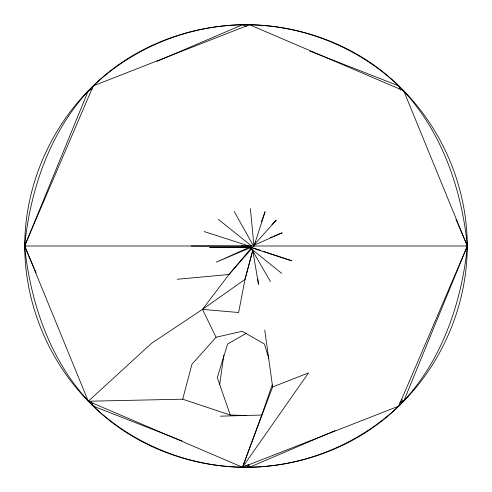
<?xml version="1.0" encoding="UTF-8"?>
<svg xmlns="http://www.w3.org/2000/svg" width="492" height="492" viewBox="0 0 492 492"><rect width="100%" height="100%" fill="white"/><g stroke="black" fill="none" stroke-linecap="round" stroke-linejoin="round"><path stroke-width="0.74" d="M34.243 268.478L24.6 246C30.609 187.532 51.18 128.215 93.289 85.848C134.267 45.43 192.237 23.948 249.512 24.741C306.86 25.768 363.453 49.883 403.711 90.774C443.815 131.764 467.172 188.645 467.289 246C467.172 303.355 443.815 360.236 403.711 401.226C363.453 442.117 306.86 466.231 249.512 467.259C192.237 468.052 134.267 446.57 93.289 406.152C51.18 363.785 30.609 304.468 24.6 246L93.289 85.848L249.512 24.741L403.711 90.774L467.289 246L403.711 401.226L399.51 403.028M457.757 223.522L467.4 246C461.391 304.468 440.82 363.785 398.711 406.152C357.733 446.57 299.763 468.052 242.488 467.259C185.14 466.231 128.547 442.117 88.289 401.226C48.185 360.236 24.828 303.355 24.711 246C24.828 188.645 48.185 131.764 88.289 90.774C128.547 49.883 185.14 25.768 242.488 24.741C299.763 23.948 357.733 45.43 398.711 85.848C440.82 128.215 461.391 187.532 467.4 246L398.711 406.152L242.488 467.259L88.289 401.226L24.711 246L88.289 90.774L92.49 88.972M219.703 384.676L223.798 355.083M252.587 251.314L245.016 279.376L202.495 309.37L151.567 343.287L88.289 401.226L182.71 399.197L191.911 364.332L216.056 337.254L242.218 331.27L264.407 344.043L268.89 358.631M252.574 250.785L245.016 279.376L238.62 312.512L202.495 309.37L216.056 337.254M242.488 467.259L272.617 386.952L308.515 372.911L242.488 467.259L261.713 415.051L272.211 384.799M261.375 221.831L265.096 211.738L253.983 246.141L250.379 208.602M202.495 309.37L228.965 274.487L251.092 248.232M251.48 248.977L228.965 274.487L177.268 279.284M254.13 244.782L276.221 220.262L271.885 224.598M246.529 333.152L227.599 344.043L217.298 377.598L230.287 415.051L246.369 415.488M253.349 245.502L282.174 232.814L273.663 236.246M156.979 61.359L242.488 24.741L246.75 26.408M245.25 465.592L249.512 467.259L335.021 430.641M250.668 247.654L216.271 262.144L249.13 247.359L209.709 247.445L246.006 247.402L248.847 246.258M270.12 237.679L272.248 236.818M220.367 416.164L261.713 415.051M244.044 246.166L247.113 246.154M24.6 246L467.4 246M245.157 247.365L246.677 247.365M191.21 246L247.962 246.166L260.348 250.305M400.642 401.158L403.711 401.226L401.454 399.153M204.149 231.56L250.01 246.32M246 246L291.676 260.778L263.263 251.277M182.71 399.197L230.287 415.051M309.948 51.125L398.711 85.848L400.519 90.061M182.052 440.875L93.289 406.152L91.481 401.939M241.75 245.686L246.006 247.402M218.282 219.321L252.088 246.424M247.962 246.166L281.719 273.361M247.747 464.743L249.512 467.259L248.454 464.399L249.512 467.259M251.529 248.934L270.477 281.621M234.124 211.382L253.737 246.381M455.949 219.309L457.154 222.12M34.846 269.88L36.051 272.691M252.839 250.889L258.497 284.358L257.826 279.038M264.751 330.04L272.617 386.952"/></g></svg>
